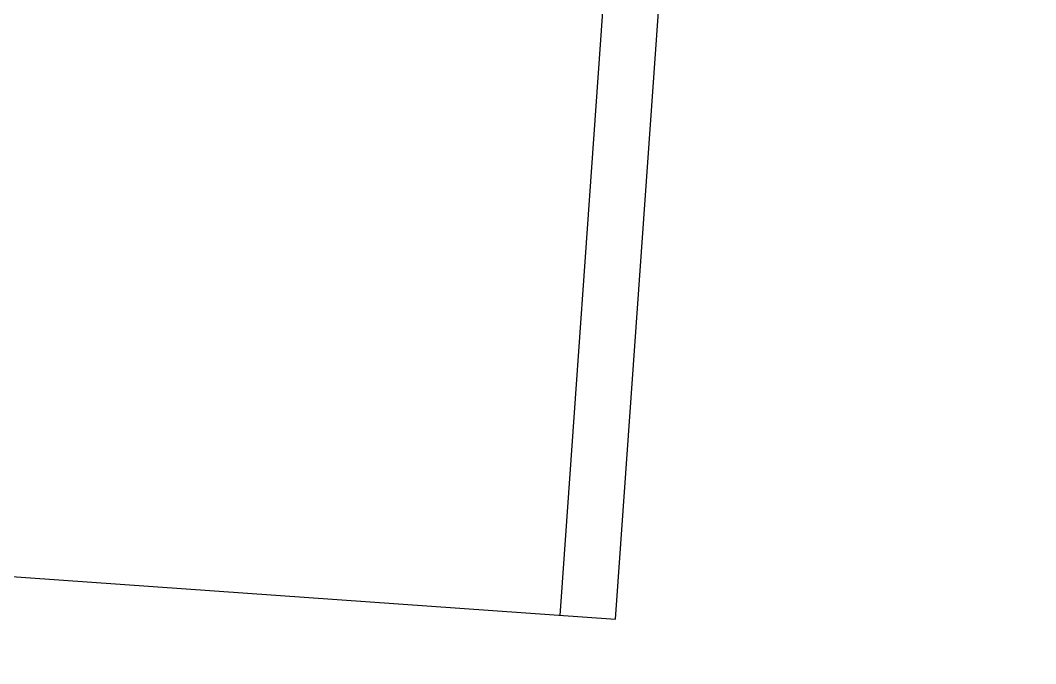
# Model space of a CAD drawing. Extents: x 39751 to 116307, y -36149 to -14965.
# Drawn here: x 45039.9 to 45112.8, y -34136.7 to -34090.4 of the extents above; entities that cross this region are included whole.
import ezdxf

# ---------------------------------------------------------------- set-up
doc = ezdxf.new("R2010")
doc.units = 0
doc.header["$LTSCALE"] = 1500
doc.layers.add('AM_0', color=7, linetype='Continuous', lineweight=30)
doc.layers.add('confinea', color=3, linetype='Continuous')
doc.styles.get("Standard").update_dxf_attribs({"font": 'gbenor.shx', "width": 0.9, "bigfont": 'gbcbig.shx'})
doc.dimstyles.get("Standard").update_dxf_attribs({"dimtxt": 3.5, "dimasz": 3, "dimexe": 1, "dimexo": 0, "dimgap": 1, "dimtad": 1, "dimdec": 0, "dimdsep": 46, "dimtxsty": 'Standard', "dimblk": 'CLOSED', "dimcen": 0, "dimadec": 0, "dimazin": 2, "dimtfac": 1, "dimtdec": 0, "dimtofl": 0, "dimtmove": 2, "dimatfit": 3, "dimldrblk": 'NONE', "dimfxl": 0.18, "dimtolj": 1, "dimtzin": 0, "dimarcsym": 0})

msp = doc.modelspace()

# ---------------------------------------------------------------- linework, layer by layer
for p, q in [((45078.687, -34133.191), (45085.157, -34041.691)), ((45082.677, -34133.474), (45089.147, -34041.973))]:
    msp.add_line(p, q)
at = {"layer": 'AM_0'}
msp.add_line((44476.199, -34090.475), (45082.677, -34133.474), dxfattribs=at)

# ---------------------------------------------------------------- leaders
at = {"layer": 'confinea', "annotation_type": 0, "has_hookline": 1, "hookline_direction": 0}
for points, text_width in [([(45607.935, -33655.632), (44625.935, -35238.558), (45505.338, -35238.558)], 3662.868), ([(44975.89, -33701.689), (43802.017, -35939.504), (44732.852, -35934.809)], 4073.824)]:
    msp.add_leader(points, dimstyle='Standard', override={"dimscale": 50, "dimgap": 1, "dimtad": 0, "dimldrblk": 'DotBlank', "dimarcsym": 1}, dxfattribs=dict(at, text_width=text_width))

doc.saveas('drawing.dxf')
